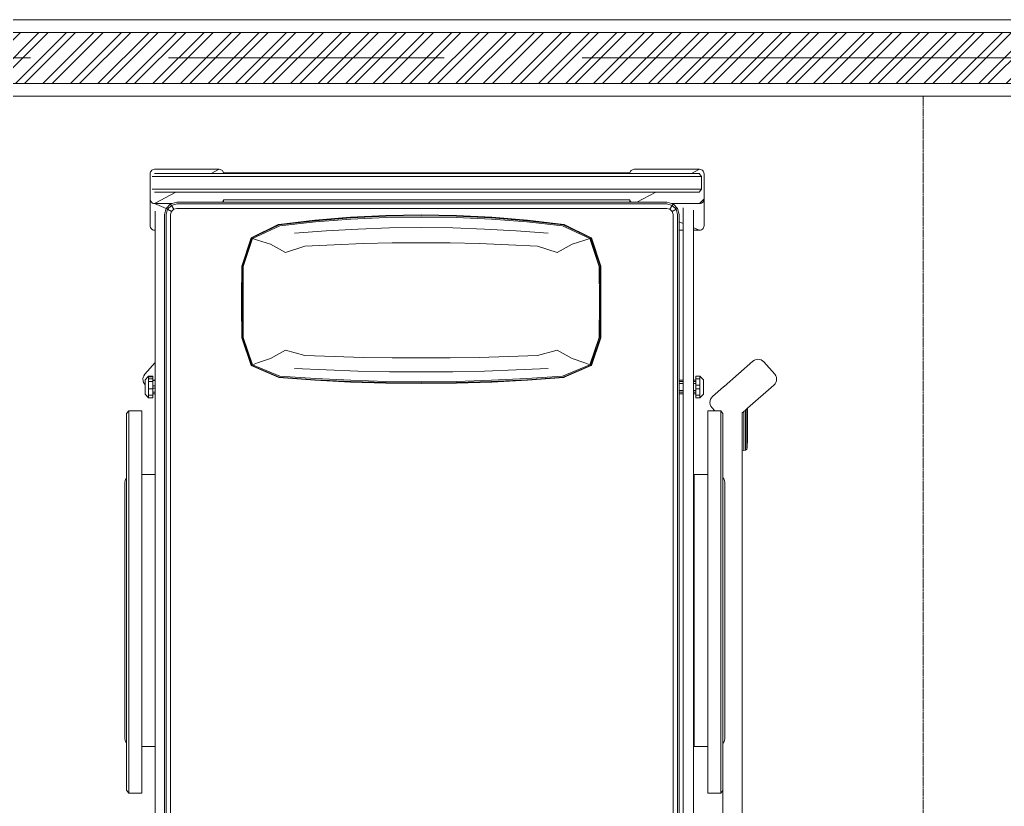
# Model space of a CAD drawing. Header units: millimetres. Extents: x -280308 to 6402717, y -14 to 2073074.
# Drawn here: x -8220 to -6293, y 423058 to 424598 of the extents above; entities that cross this region are included whole.
import ezdxf
from ezdxf.enums import TextEntityAlignment as Align

# ---------------------------------------------------------------- set-up
doc = ezdxf.new("R2010")
doc.units = ezdxf.units.MM
doc.linetypes.add('ACAD_ISO08W100', pattern=[36, 24, -3, 6, -3])
doc.linetypes.add('DASHED2', pattern=[0.375, 0.25, -0.125])
doc.layers.get('0').update_dxf_attribs({"lineweight": 0})
for name, color, linetype, lineweight in [('A-ALINE-3', 111, 'Continuous', 15), ('A-ALINE-6', 117, 'Continuous', 9), ('A-ANNOTATION', 144, 'Continuous', 0), ('A-FURN-EQPM', 177, 'Continuous', 0)]:
    doc.layers.add(name, color=color, linetype=linetype, lineweight=lineweight)
doc.layers.add('A-FILL-1', color=7, linetype='Continuous', lineweight=0, true_color=0x454545)
doc.layers.add('A-TEXT', color=254, linetype='Continuous')
doc.styles.get("Standard").update_dxf_attribs({"font": 'arial.ttf'})

# ---------------------------------------------------------------- blocks, each defined once
blk = doc.blocks.new('A$C7a9db0a0')
at = {"layer": 'A-FILL-1', "ltscale": 0.25}
h = blk.add_hatch(dxfattribs=at)
h.set_pattern_fill('ANSI32', color=256, scale=4, angle=180)
h.set_pattern_definition([(225, (-183193.873, -149556.49), (26.9407684, -26.9407684), []), (225, (-183211.833, -149556.49), (26.9407684, -26.9407684), [])])
h.paths.add_polyline_path([(37142.8, -1686), (41992.8, -1686), (41992.8, -1786), (37142.8, -1786)])
at = {"color": 0, "linetype": 'DASHED2', "lineweight": -2, "ltscale": 6}
for points in [[(37647.8, -5511), (39563.4, -5511), (39563.4, -1811), (37647.8, -1811)], [(41479, -5511), (39563.4, -5511), (39563.4, -1811), (41479, -1811)]]:
    blk.add_lwpolyline(points, close=True, dxfattribs=at)
at = {"layer": 'A-ALINE-3', "linetype": 'Continuous'}
blk.add_lwpolyline([(37142.8, -1686), (41992.8, -1686), (41992.8, -1786), (37142.8, -1786)], close=True, dxfattribs=at)
at = {"layer": 'A-ALINE-6'}
blk.add_lwpolyline([(37142.8, -1661), (41992.8, -1661), (41992.8, -1811), (37142.8, -1811)], close=True, dxfattribs=at)
blk = doc.blocks.new('A$C872eac23')
at = {"color": 0, "linetype": 'ByBlock', "lineweight": -2}
for p, q in [((-0.5429, -0.0018), (-0.5426, 0.0002)), ((-0.5426, 0.0002), (-0.542, 0.0021)), ((-0.542, 0.0021), (-0.5409, 0.0037)), ((-0.5409, 0.0037), (-0.5396, 0.0051)), ((-0.5396, 0.0051), (-0.5379, 0.0061)), ((-0.5379, 0.0061), (-0.536, 0.0068)), ((-0.536, 0.0068), (-0.534, 0.007)), ((-0.534, 0.007), (-0.4063, 0.007)), ((-0.534, 0.007), (-0.518, -0.0014)), ((-0.4063, 0.007), (-0.4046, 0.0069)), ((-0.4046, 0.0069), (-0.4029, 0.0063)), ((-0.4029, 0.0063), (-0.4014, 0.0055)), ((-0.4014, 0.0055), (-0.4001, 0.0045)), ((-0.4001, 0.0045), (-0.399, 0.0031)), ((-0.399, 0.0031), (-0.3982, 0.0017)), ((-0.3982, 0.0017), (-0.3977, 0)), ((-0.3977, 0), (0.3977, 0)), ((0.3977, 0), (0.3982, 0.0017)), ((0.3982, 0.0017), (0.399, 0.0032)), ((0.399, 0.0032), (0.4001, 0.0045)), ((0.4001, 0.0045), (0.4014, 0.0055)), ((0.4014, 0.0055), (0.4029, 0.0063)), ((0.4029, 0.0063), (0.4046, 0.0069)), ((0.4046, 0.0069), (0.4064, 0.007)), ((0.4064, 0.007), (0.5327, 0.007)), ((0.4064, 0.007), (0.4222, -0.0014)), ((0.5327, 0.007), (0.5348, 0.0068)), ((0.5348, 0.0068), (0.5366, 0.0061)), ((0.5366, 0.0061), (0.5383, 0.0051)), ((0.5383, 0.0051), (0.5396, 0.0037)), ((0.5396, 0.0037), (0.5407, 0.0021)), ((0.5407, 0.0021), (0.5413, 0.0002)), ((0.5413, 0.0002), (0.5416, -0.0018)), ((-0.5429, -0.0511), (-0.5429, -0.0018)), ((-0.5333, -0.0014), (-0.5378, -0.0071)), ((-0.5378, -0.0071), (-0.5378, -0.0321)), ((-0.5378, -0.0071), (0.5376, -0.0071)), ((-0.5333, -0.0014), (-0.518, -0.0014)), ((0.4222, -0.0014), (-0.518, -0.0014)), ((0.5331, -0.0014), (0.4222, -0.0014)), ((0.5416, -0.0018), (0.5416, -0.0511)), ((-0.5333, -0.0378), (-0.5378, -0.0321)), ((-0.5378, -0.0321), (0.5376, -0.0321)), ((-0.5333, -0.0378), (-0.4486, -0.0378)), ((-0.4486, -0.0378), (-0.4109, -0.0575)), ((-0.4486, -0.0378), (0.4909, -0.0378)), ((0.4909, -0.0378), (0.5317, -0.0594)), ((0.5331, -0.0378), (0.4909, -0.0378)), ((-0.5429, -0.1034), (-0.5429, -0.0511)), ((-0.5426, -0.0531), (-0.5429, -0.0511)), ((-0.534, -0.06), (-0.5429, -0.0511)), ((-0.542, -0.055), (-0.5426, -0.0531)), ((-0.5409, -0.0566), (-0.542, -0.055)), ((-0.5396, -0.058), (-0.5409, -0.0566)), ((-0.47, -0.0575), (-0.479, -0.06)), ((-0.4109, -0.0575), (-0.47, -0.0575)), ((-0.4003, -0.0575), (-0.4109, -0.0575)), ((-0.4001, -0.0574), (-0.4003, -0.0575)), ((-0.4003, -0.0575), (-0.3977, -0.0575)), ((-0.399, -0.0561), (-0.4001, -0.0574)), ((-0.3982, -0.0546), (-0.399, -0.0561)), ((-0.3977, -0.0529), (-0.3982, -0.0546)), ((-0.3977, -0.0575), (-0.3977, -0.0529)), ((0.3977, -0.0529), (-0.3977, -0.0529)), ((-0.3977, -0.0575), (0.3977, -0.0575)), ((0.3982, -0.0546), (0.3977, -0.0529)), ((0.3977, -0.0529), (0.3977, -0.0575)), ((0.4003, -0.0575), (0.3977, -0.0575)), ((0.399, -0.0561), (0.3982, -0.0546)), ((0.4001, -0.0574), (0.399, -0.0561)), ((0.4003, -0.0575), (0.4001, -0.0574)), ((0.4892, -0.0575), (0.4003, -0.0575)), ((0.4982, -0.06), (0.4892, -0.0575)), ((0.5396, -0.0566), (0.5383, -0.058)), ((0.5407, -0.055), (0.5396, -0.0566)), ((0.5413, -0.0531), (0.5407, -0.055)), ((0.5416, -0.0511), (0.5413, -0.0531)), ((0.5416, -0.1034), (0.5416, -0.0511)), ((-0.5379, -0.0591), (-0.5396, -0.058)), ((-0.536, -0.0597), (-0.5379, -0.0591)), ((-0.534, -0.06), (-0.536, -0.0597)), ((-0.479, -0.06), (-0.534, -0.06)), ((-0.5224, -0.0729), (-0.5224, -0.1075)), ((-0.5019, -0.0991), (-0.5019, -0.0687)), ((-0.4909, -0.0696), (-0.4941, -0.0817)), ((-0.4821, -0.0608), (-0.4909, -0.0696)), ((-0.4909, -0.0696), (-0.4881, -0.0712)), ((-0.4881, -0.0712), (-0.4909, -0.0817)), ((-0.4805, -0.0636), (-0.4881, -0.0712)), ((-0.4881, -0.0712), (-0.4805, -0.0757)), ((-0.479, -0.06), (-0.4821, -0.0608)), ((-0.4821, -0.0608), (-0.4805, -0.0636)), ((-0.4805, -0.0757), (-0.4821, -0.0817)), ((-0.47, -0.0608), (-0.4805, -0.0636)), ((-0.4805, -0.0636), (-0.476, -0.0712)), ((-0.476, -0.0712), (-0.4805, -0.0757)), ((-0.47, -0.0696), (-0.476, -0.0712)), ((-0.47, -0.0608), (0.4892, -0.0608)), ((-0.47, -0.0696), (0.4892, -0.0696)), ((0.4996, -0.0636), (0.4892, -0.0608)), ((0.4952, -0.0712), (0.4892, -0.0696)), ((0.4996, -0.0636), (0.4952, -0.0712)), ((0.4996, -0.0757), (0.4952, -0.0712)), ((0.5327, -0.06), (0.4982, -0.06)), ((0.5013, -0.0608), (0.4982, -0.06)), ((0.5013, -0.0608), (0.4996, -0.0636)), ((0.5073, -0.0712), (0.4996, -0.0636)), ((0.5073, -0.0712), (0.4996, -0.0757)), ((0.5013, -0.0817), (0.4996, -0.0757)), ((0.5099, -0.0694), (0.5013, -0.0608)), ((0.5101, -0.0696), (0.5073, -0.0712)), ((0.5101, -0.0817), (0.5073, -0.0712)), ((0.5099, -0.0694), (0.5327, -0.06)), ((0.5101, -0.0696), (0.5099, -0.0694)), ((0.5133, -0.0817), (0.5101, -0.0696)), ((0.5317, -0.0595), (0.5317, -0.0594)), ((0.5317, -0.0594), (0.5327, -0.06)), ((0.5317, -0.1122), (0.5317, -0.0752)), ((0.5348, -0.0597), (0.5327, -0.06)), ((0.5366, -0.0591), (0.5348, -0.0597)), ((0.5383, -0.058), (0.5366, -0.0591)), ((-0.5019, -0.0991), (-0.4941, -0.0959)), ((-0.4941, -0.0817), (-0.4941, -0.0959)), ((-0.4941, -0.0959), (-0.4941, -0.1122)), ((-0.4909, -2.1111), (-0.4909, -0.0817)), ((-0.4821, -2.1111), (-0.4821, -0.0817)), ((-0.1973, -0.0925), (-0.2681, -0.1009)), ((-0.2669, -0.1017), (-0.1965, -0.0936)), ((-0.196, -0.096), (-0.266, -0.1035)), ((-0.1973, -0.0925), (-0.1276, -0.0868)), ((-0.1965, -0.0936), (-0.127, -0.0881)), ((-0.1268, -0.0907), (-0.196, -0.096)), ((-0.0584, -0.0835), (-0.1276, -0.0868)), ((-0.127, -0.0881), (-0.0581, -0.0849)), ((-0.058, -0.0875), (-0.1268, -0.0907)), ((-0.0584, -0.0835), (0.0109, -0.0824)), ((-0.0581, -0.0849), (0.0109, -0.0838)), ((0.0109, -0.0865), (-0.058, -0.0875)), ((0.0801, -0.0835), (0.0109, -0.0824)), ((0.0109, -0.0838), (0.0798, -0.0849)), ((0.0797, -0.0875), (0.0109, -0.0865)), ((0.1485, -0.0907), (0.0797, -0.0875)), ((0.0798, -0.0849), (0.1487, -0.0881)), ((0.0801, -0.0835), (0.1493, -0.0868)), ((0.2178, -0.096), (0.1485, -0.0907)), ((0.1487, -0.0881), (0.2182, -0.0936)), ((0.2191, -0.0925), (0.1493, -0.0868)), ((0.2878, -0.1035), (0.2178, -0.096)), ((0.2182, -0.0936), (0.2887, -0.1017)), ((0.2191, -0.0925), (0.2898, -0.1009)), ((0.5013, -0.0817), (0.5013, -1.3546)), ((0.5101, -0.0817), (0.5101, -1.3546)), ((0.5133, -0.0817), (0.5133, -1.3546)), ((-0.5429, -0.1034), (-0.5426, -0.1054)), ((-0.5426, -0.1054), (-0.542, -0.1072)), ((-0.542, -0.1072), (-0.5409, -0.1089)), ((-0.5409, -0.1089), (-0.5396, -0.1103)), ((-0.5396, -0.1103), (-0.5379, -0.1113)), ((-0.5379, -0.1113), (-0.536, -0.112)), ((-0.536, -0.112), (-0.534, -0.1122)), ((-0.534, -0.1122), (-0.5224, -0.1075)), ((-0.534, -0.1122), (-0.5224, -0.1122)), ((-0.5224, -0.1075), (-0.5224, -0.1122)), ((-0.5224, -0.1122), (-0.5224, -0.4056)), ((-0.5019, -0.1122), (-0.5019, -0.0991)), ((-0.5019, -0.1122), (-0.4941, -0.1122)), ((-0.5019, -0.4056), (-0.5019, -0.1122)), ((-0.4941, -0.4056), (-0.4941, -0.1122)), ((-0.2688, -0.1013), (-0.3218, -0.127)), ((-0.3205, -0.1274), (-0.2669, -0.1017)), ((-0.266, -0.1035), (-0.3191, -0.1286)), ((-0.2688, -0.1013), (-0.2681, -0.1009)), ((-0.1752, -0.1134), (-0.2375, -0.1183)), ((-0.1752, -0.1134), (-0.1131, -0.1099)), ((-0.0511, -0.1078), (-0.1131, -0.1099)), ((-0.0511, -0.1078), (0.0109, -0.1071)), ((0.0729, -0.1078), (0.0109, -0.1071)), ((0.0729, -0.1078), (0.1348, -0.1099)), ((0.1969, -0.1134), (0.1348, -0.1099)), ((0.1969, -0.1134), (0.2592, -0.1183)), ((0.3408, -0.1286), (0.2878, -0.1035)), ((0.2887, -0.1017), (0.3422, -0.1274)), ((0.2906, -0.1013), (0.2898, -0.1009)), ((0.2906, -0.1013), (0.3435, -0.127)), ((0.5317, -0.1122), (0.5327, -0.1122)), ((0.5317, -0.371), (0.5317, -0.1122)), ((0.5327, -0.1122), (0.5348, -0.112)), ((0.5348, -0.112), (0.5366, -0.1113)), ((0.5366, -0.1113), (0.5383, -0.1103)), ((0.5383, -0.1103), (0.5396, -0.1089)), ((0.5396, -0.1089), (0.5407, -0.1072)), ((0.5407, -0.1072), (0.5413, -0.1054)), ((0.5413, -0.1054), (0.5416, -0.1034)), ((-0.3223, -0.1273), (-0.3405, -0.1824)), ((-0.3218, -0.127), (-0.3404, -0.1823)), ((-0.3392, -0.1825), (-0.3205, -0.1274)), ((-0.3191, -0.1286), (-0.3374, -0.1831)), ((-0.3218, -0.127), (-0.3223, -0.1273)), ((-0.3205, -0.1274), (-0.3218, -0.127)), ((-0.3096, -0.1319), (-0.3191, -0.1286)), ((-0.2843, -0.1394), (-0.3096, -0.1319)), ((0.3314, -0.1319), (0.306, -0.1394)), ((0.3314, -0.1319), (0.3408, -0.1286)), ((0.3591, -0.1831), (0.3408, -0.1286)), ((0.3435, -0.127), (0.3422, -0.1274)), ((0.3422, -0.1274), (0.3609, -0.1825)), ((0.344, -0.1273), (0.3435, -0.127)), ((0.3435, -0.127), (0.3621, -0.1823)), ((0.3623, -0.1824), (0.344, -0.1273)), ((-0.2551, -0.1558), (-0.2843, -0.1394)), ((-0.2166, -0.1437), (-0.2551, -0.1558)), ((-0.1597, -0.1406), (-0.2166, -0.1437)), ((-0.1028, -0.1384), (-0.1597, -0.1406)), ((-0.046, -0.137), (-0.1028, -0.1384)), ((0.0109, -0.1366), (-0.046, -0.137)), ((0.0677, -0.137), (0.0109, -0.1366)), ((0.1246, -0.1384), (0.0677, -0.137)), ((0.1814, -0.1406), (0.1246, -0.1384)), ((0.2384, -0.1437), (0.1814, -0.1406)), ((0.2768, -0.1558), (0.2384, -0.1437)), ((0.306, -0.1394), (0.2768, -0.1558)), ((-0.3408, -0.246), (-0.3404, -0.1823)), ((-0.3405, -0.1824), (-0.3408, -0.246)), ((-0.3398, -0.2526), (-0.3392, -0.1825)), ((-0.3374, -0.1831), (-0.3379, -0.2526)), ((0.3596, -0.2526), (0.3591, -0.1831)), ((0.3609, -0.1825), (0.3615, -0.2526)), ((0.3626, -0.246), (0.3621, -0.1823)), ((0.3626, -0.246), (0.3623, -0.1824)), ((-0.3409, -0.2526), (-0.3408, -0.246)), ((0.3626, -0.2526), (0.3626, -0.246)), ((-0.3409, -0.2526), (-0.3408, -0.2592)), ((-0.3408, -0.2592), (-0.3405, -0.3228)), ((-0.3408, -0.2592), (-0.3404, -0.3229)), ((-0.3392, -0.3227), (-0.3398, -0.2526)), ((-0.3379, -0.2526), (-0.3374, -0.3221)), ((0.3591, -0.3221), (0.3596, -0.2526)), ((0.3615, -0.2526), (0.3609, -0.3227)), ((0.3626, -0.2592), (0.3621, -0.3229)), ((0.3623, -0.3228), (0.3626, -0.2592)), ((0.3626, -0.2526), (0.3626, -0.2592)), ((-0.3405, -0.3228), (-0.3223, -0.377)), ((-0.3218, -0.3773), (-0.3404, -0.3229)), ((-0.3205, -0.3769), (-0.3392, -0.3227)), ((-0.3374, -0.3221), (-0.3191, -0.3756)), ((0.3408, -0.3756), (0.3591, -0.3221)), ((0.3609, -0.3227), (0.3422, -0.3769)), ((0.3435, -0.3773), (0.3621, -0.3229)), ((0.344, -0.377), (0.3623, -0.3228)), ((-0.6575, -0.3677), (-0.6545, -0.3661)), ((-0.6545, -0.3661), (-0.6512, -0.3651)), ((-0.6512, -0.3651), (-0.6479, -0.3649)), ((-0.6479, -0.3649), (-0.6445, -0.3654)), ((-0.6445, -0.3654), (-0.6414, -0.3667)), ((-0.3096, -0.3719), (-0.2843, -0.3637)), ((-0.2843, -0.3637), (-0.2551, -0.3469)), ((-0.2166, -0.3578), (-0.2551, -0.3469)), ((-0.1597, -0.3597), (-0.2166, -0.3578)), ((-0.1028, -0.3612), (-0.1597, -0.3597)), ((-0.046, -0.362), (-0.1028, -0.3612)), ((0.0109, -0.3623), (-0.046, -0.362)), ((0.0677, -0.362), (0.0109, -0.3623)), ((0.1246, -0.3612), (0.0677, -0.362)), ((0.1814, -0.3597), (0.1246, -0.3612)), ((0.2384, -0.3578), (0.1814, -0.3597)), ((0.2768, -0.3469), (0.2384, -0.3578)), ((0.2768, -0.3469), (0.306, -0.3637)), ((0.306, -0.3637), (0.3314, -0.3719)), ((-0.681, -0.3941), (-0.6601, -0.3701)), ((-0.6601, -0.3701), (-0.6575, -0.3677)), ((-0.6414, -0.3667), (-0.6384, -0.3687)), ((-0.6384, -0.3687), (-0.5819, -0.4181)), ((-0.3223, -0.377), (-0.3218, -0.3773)), ((-0.3218, -0.3773), (-0.3205, -0.3769)), ((-0.2688, -0.4001), (-0.3218, -0.3773)), ((-0.2669, -0.3997), (-0.3205, -0.3769)), ((-0.3096, -0.3719), (-0.3191, -0.3756)), ((-0.3191, -0.3756), (-0.266, -0.3979)), ((-0.1752, -0.3857), (-0.2375, -0.3827)), ((0.1969, -0.3857), (0.2592, -0.3827)), ((0.2878, -0.3979), (0.3408, -0.3756)), ((0.3422, -0.3769), (0.2887, -0.3997)), ((0.2906, -0.4001), (0.3435, -0.3773)), ((0.3314, -0.3719), (0.3408, -0.3756)), ((0.3422, -0.3769), (0.3435, -0.3773)), ((0.3435, -0.3773), (0.344, -0.377)), ((0.5317, -0.371), (0.5519, -0.3941)), ((0.5317, -0.4056), (0.5317, -0.371)), ((-0.6848, -0.4035), (-0.6843, -0.4002)), ((-0.6846, -0.4069), (-0.6848, -0.4035)), ((-0.6843, -0.4002), (-0.683, -0.397)), ((-0.683, -0.397), (-0.681, -0.3941)), ((-0.5348, -0.3981), (-0.5416, -0.405)), ((-0.5267, -0.3981), (-0.5348, -0.3981)), ((-0.5348, -0.3981), (-0.5348, -0.403)), ((-0.5267, -0.403), (-0.5348, -0.403)), ((-0.5348, -0.4154), (-0.5348, -0.403)), ((-0.5267, -0.3981), (-0.5267, -0.403)), ((-0.5267, -0.4056), (-0.5267, -0.403)), ((-0.2681, -0.4005), (-0.2688, -0.4001)), ((-0.1973, -0.406), (-0.2681, -0.4005)), ((-0.1965, -0.4049), (-0.2669, -0.3997)), ((-0.266, -0.3979), (-0.196, -0.4027)), ((-0.196, -0.4027), (-0.1268, -0.4061)), ((-0.1752, -0.3857), (-0.1131, -0.388)), ((-0.0511, -0.3893), (-0.1131, -0.388)), ((-0.0511, -0.3893), (0.0109, -0.3898)), ((0.0729, -0.3893), (0.0109, -0.3898)), ((0.0729, -0.3893), (0.1348, -0.388)), ((0.1969, -0.3857), (0.1348, -0.388)), ((0.1485, -0.4061), (0.2178, -0.4027)), ((0.2178, -0.4027), (0.2878, -0.3979)), ((0.2887, -0.3997), (0.2182, -0.4049)), ((0.2191, -0.406), (0.2898, -0.4005)), ((0.2898, -0.4005), (0.2906, -0.4001)), ((0.5363, -0.3993), (0.5363, -0.3981)), ((0.5444, -0.3981), (0.5363, -0.3981)), ((0.5363, -0.403), (0.5363, -0.3993)), ((0.5363, -0.3993), (0.5444, -0.3993)), ((0.5363, -0.403), (0.5363, -0.4056)), ((0.5363, -0.403), (0.5444, -0.403)), ((0.5444, -0.3993), (0.5444, -0.3981)), ((0.5511, -0.405), (0.5444, -0.3981)), ((0.5444, -0.403), (0.5444, -0.3993)), ((0.5444, -0.4086), (0.5444, -0.403)), ((0.5519, -0.3941), (0.5539, -0.397)), ((0.5539, -0.397), (0.5551, -0.4002)), ((0.5551, -0.4002), (0.5556, -0.4035)), ((0.5556, -0.4035), (0.5554, -0.4069)), ((-0.6836, -0.4101), (-0.6846, -0.4069)), ((-0.6819, -0.4131), (-0.6836, -0.4101)), ((-0.6796, -0.4157), (-0.6819, -0.4131)), ((-0.6281, -0.4607), (-0.6796, -0.4157)), ((-0.5819, -0.4181), (-0.5817, -0.4182)), ((-0.5819, -0.4181), (-0.5817, -0.4183)), ((-0.5817, -0.4183), (-0.5817, -0.4182)), ((-0.5817, -0.4182), (-0.5811, -0.4188)), ((-0.5817, -0.4183), (-0.5811, -0.4188)), ((-0.5811, -0.4188), (-0.5596, -0.4376)), ((-0.5416, -0.405), (-0.5416, -0.4332)), ((-0.5267, -0.4154), (-0.5348, -0.4154)), ((-0.5348, -0.4154), (-0.5348, -0.4227)), ((-0.5267, -0.4227), (-0.5348, -0.4227)), ((-0.5348, -0.4352), (-0.5348, -0.4227)), ((-0.5224, -0.4056), (-0.5267, -0.4056)), ((-0.5267, -0.4056), (-0.5267, -0.4087)), ((-0.5224, -0.4087), (-0.5267, -0.4087)), ((-0.5267, -0.4087), (-0.5267, -0.4123)), ((-0.5224, -0.4123), (-0.5267, -0.4123)), ((-0.5267, -0.4123), (-0.5267, -0.4154)), ((-0.5267, -0.4154), (-0.5267, -0.4227)), ((-0.5267, -0.4227), (-0.5267, -0.4258)), ((-0.5224, -0.4056), (-0.5224, -0.4087)), ((-0.5224, -0.4087), (-0.5224, -0.4123)), ((-0.5224, -0.4123), (-0.5224, -0.4258)), ((-0.4941, -0.4056), (-0.5019, -0.4056)), ((-0.5019, -0.4087), (-0.5019, -0.4056)), ((-0.4941, -0.4087), (-0.5019, -0.4087)), ((-0.5019, -0.4123), (-0.5019, -0.4087)), ((-0.4941, -0.4123), (-0.5019, -0.4123)), ((-0.5019, -0.4258), (-0.5019, -0.4123)), ((-0.4941, -0.4056), (-0.4941, -0.4087)), ((-0.4941, -0.4087), (-0.4941, -0.4123)), ((-0.4941, -0.4123), (-0.4941, -0.4258)), ((-0.1973, -0.406), (-0.1276, -0.4096)), ((-0.127, -0.4085), (-0.1965, -0.4049)), ((-0.0584, -0.4117), (-0.1276, -0.4096)), ((-0.0581, -0.4105), (-0.127, -0.4085)), ((-0.1268, -0.4061), (-0.058, -0.4081)), ((-0.0584, -0.4117), (0.0109, -0.4124)), ((0.0109, -0.4112), (-0.0581, -0.4105)), ((-0.058, -0.4081), (0.0109, -0.4088)), ((0.0109, -0.4088), (0.0797, -0.4081)), ((0.0798, -0.4105), (0.0109, -0.4112)), ((0.0801, -0.4117), (0.0109, -0.4124)), ((0.0797, -0.4081), (0.1485, -0.4061)), ((0.1487, -0.4085), (0.0798, -0.4105)), ((0.0801, -0.4117), (0.1493, -0.4096)), ((0.2182, -0.4049), (0.1487, -0.4085)), ((0.2191, -0.406), (0.1493, -0.4096)), ((0.5363, -0.4056), (0.5317, -0.4056)), ((0.5317, -0.4064), (0.5317, -0.4056)), ((0.5317, -0.4064), (0.5363, -0.4064)), ((0.5317, -0.4167), (0.5317, -0.4064)), ((0.5317, -0.4167), (0.5363, -0.4167)), ((0.5317, -0.4214), (0.5317, -0.4167)), ((0.5317, -0.4214), (0.5363, -0.4214)), ((0.5317, -0.4294), (0.5317, -0.4214)), ((0.5363, -0.4064), (0.5363, -0.4056)), ((0.5363, -0.4086), (0.5363, -0.4064)), ((0.5363, -0.4086), (0.5444, -0.4086)), ((0.5363, -0.4086), (0.5363, -0.4167)), ((0.5363, -0.4214), (0.5363, -0.4167)), ((0.5363, -0.4227), (0.5363, -0.4214)), ((0.5363, -0.4227), (0.5444, -0.4227)), ((0.5363, -0.4294), (0.5363, -0.4227)), ((0.5444, -0.4086), (0.5444, -0.4227)), ((0.5444, -0.4227), (0.5444, -0.4352)), ((0.5511, -0.4149), (0.5511, -0.405)), ((0.5528, -0.4131), (0.5511, -0.4149)), ((0.5511, -0.4332), (0.5511, -0.4149)), ((0.5545, -0.4101), (0.5528, -0.4131)), ((0.5554, -0.4069), (0.5545, -0.4101)), ((-0.5596, -0.4376), (-0.5572, -0.4403)), ((-0.5572, -0.4403), (-0.5555, -0.4433)), ((-0.5555, -0.4433), (-0.5546, -0.4465)), ((-0.5348, -0.4401), (-0.5416, -0.4332)), ((-0.5267, -0.4352), (-0.5348, -0.4352)), ((-0.5348, -0.4401), (-0.5348, -0.4352)), ((-0.5267, -0.4401), (-0.5348, -0.4401)), ((-0.5224, -0.4258), (-0.5267, -0.4258)), ((-0.5267, -0.4258), (-0.5267, -0.4294)), ((-0.5224, -0.4294), (-0.5267, -0.4294)), ((-0.5267, -0.4326), (-0.5267, -0.4294)), ((-0.5224, -0.4326), (-0.5267, -0.4326)), ((-0.5267, -0.4352), (-0.5267, -0.4326)), ((-0.5267, -0.4352), (-0.5267, -0.4401)), ((-0.5224, -0.4258), (-0.5224, -0.4294)), ((-0.5224, -0.4294), (-0.5224, -0.4326)), ((-0.5224, -0.4326), (-0.5224, -1.7081)), ((-0.4941, -0.4258), (-0.5019, -0.4258)), ((-0.5019, -0.4294), (-0.5019, -0.4258)), ((-0.4941, -0.4294), (-0.5019, -0.4294)), ((-0.5019, -0.4326), (-0.5019, -0.4294)), ((-0.4941, -0.4326), (-0.5019, -0.4326)), ((-0.5019, -0.4326), (-0.5019, -1.7083)), ((-0.4941, -0.4258), (-0.4941, -0.4294)), ((-0.4941, -0.4294), (-0.4941, -0.4326)), ((-0.4941, -0.4326), (-0.4941, -1.7084)), ((0.5317, -0.4294), (0.5363, -0.4294)), ((0.5317, -0.4326), (0.5317, -0.4294)), ((0.5317, -0.4326), (0.5363, -0.4326)), ((0.5317, -0.4326), (0.5317, -0.5902)), ((0.5363, -0.4294), (0.5363, -0.4326)), ((0.5363, -0.4326), (0.5363, -0.4352)), ((0.5363, -0.4352), (0.5444, -0.4352)), ((0.5363, -0.4352), (0.5363, -0.4401)), ((0.5363, -0.4401), (0.5444, -0.4401)), ((0.5444, -0.4401), (0.5511, -0.4332)), ((0.5444, -0.4352), (0.5444, -0.4401)), ((-0.6272, -0.4615), (-0.6281, -0.4607)), ((-0.6281, -0.4607), (-0.6281, -0.5289)), ((-0.6264, -0.4622), (-0.6272, -0.4615)), ((-0.6272, -0.5292), (-0.6272, -0.4615)), ((-0.624, -0.4643), (-0.6264, -0.4622)), ((-0.6264, -0.4622), (-0.6264, -0.5406)), ((-0.5581, -0.4593), (-0.5637, -0.4657)), ((-0.5561, -0.4564), (-0.5581, -0.4593)), ((-0.5549, -0.4532), (-0.5561, -0.4564)), ((-0.5544, -0.4498), (-0.5549, -0.4532)), ((-0.5546, -0.4465), (-0.5544, -0.4498)), ((-0.6208, -0.4671), (-0.624, -0.4643)), ((-0.624, -0.4643), (-0.624, -0.543)), ((-0.6176, -0.4699), (-0.6208, -0.4671)), ((-0.6208, -0.4671), (-0.6208, -0.5438)), ((-0.6176, -0.4699), (-0.6176, -0.543)), ((-0.5757, -0.4657), (-0.5798, -0.471)), ((-0.5798, -0.5962), (-0.5798, -0.471)), ((-0.5637, -0.4657), (-0.5757, -0.4657)), ((-0.5757, -1.2141), (-0.5757, -0.4657)), ((-0.5502, -0.4657), (-0.5637, -0.4657)), ((-0.5502, -0.5902), (-0.5502, -0.4657)), ((0.5834, -0.4657), (0.5579, -0.4657)), ((0.5579, -0.5902), (0.5579, -0.4657)), ((0.5875, -0.471), (0.5834, -0.4657)), ((0.5834, -1.2141), (0.5834, -0.4657)), ((0.5875, -0.471), (0.5875, -0.5962)), ((-0.6281, -0.5289), (-0.6272, -0.5292)), ((-0.6272, -0.5374), (-0.6272, -0.5292)), ((-0.6272, -0.5374), (-0.6264, -0.5406)), ((-0.6264, -0.5406), (-0.624, -0.543)), ((-0.624, -0.543), (-0.6208, -0.5438)), ((-0.6208, -0.5438), (-0.6176, -0.543)), ((-0.6176, -0.543), (-0.6176, -1.6843)), ((-0.5798, -0.5962), (-0.5816, -0.5991)), ((-0.5798, -1.1173), (-0.5798, -0.5962)), ((-0.5231, -0.5902), (-0.5502, -0.5902)), ((-0.5502, -1.1233), (-0.5502, -0.5902)), ((-0.5231, -1.1233), (-0.5231, -0.5902)), ((0.5317, -0.5902), (0.5579, -0.5902)), ((0.5317, -1.1233), (0.5317, -0.5902)), ((0.5579, -0.5902), (0.5579, -1.1233)), ((0.5875, -0.5962), (0.5893, -0.5991)), ((0.5875, -0.5962), (0.5875, -1.1173)), ((-0.5828, -0.6024), (-0.5832, -0.6061)), ((-0.5832, -0.6061), (-0.5832, -1.1074)), ((-0.5816, -0.5991), (-0.5828, -0.6024)), ((0.5893, -0.5991), (0.5905, -0.6024)), ((0.5905, -0.6024), (0.5909, -0.6061)), ((0.5909, -0.6061), (0.5909, -1.1074)), ((-0.5832, -1.1074), (-0.5828, -1.1111)), ((-0.5828, -1.1111), (-0.5816, -1.1144)), ((-0.5816, -1.1144), (-0.5798, -1.1173)), ((-0.5798, -1.1173), (-0.5798, -1.2088)), ((0.5893, -1.1144), (0.5875, -1.1173)), ((0.5875, -1.1173), (0.5875, -1.2088)), ((0.5905, -1.1111), (0.5893, -1.1144)), ((0.5909, -1.1074), (0.5905, -1.1111)), ((-0.5502, -1.1233), (-0.5231, -1.1233)), ((-0.5502, -1.2141), (-0.5502, -1.1233)), ((0.5579, -1.1233), (0.5317, -1.1233)), ((0.5317, -1.3546), (0.5317, -1.1233)), ((0.5579, -1.2141), (0.5579, -1.1233)), ((-0.5795, -1.2092), (-0.5798, -1.2088)), ((-0.5795, -1.2092), (-0.5795, -1.6803)), ((-0.5757, -1.2141), (-0.5795, -1.2092)), ((-0.5757, -1.2141), (-0.5502, -1.2141)), ((0.5579, -1.2141), (0.5834, -1.2141)), ((0.5875, -1.2088), (0.5834, -1.2141))]:
    blk.add_line(p, q, dxfattribs=at)
blk = doc.blocks.new('A$C4404b510')
at = {"color": 0, "linetype": 'ByBlock', "lineweight": -2, "xscale": -1000.000000000013, "yscale": 1000.000000000013, "zscale": 1000.000000000008}
blk.add_blockref('A$C872eac23', (20268.5, 19300), dxfattribs=at)
blk = doc.blocks.new('*U539')
at = {"layer": 'A-ANNOTATION', "linetype": 'ACAD_ISO08W100', "ltscale": 0.25}
blk.add_lwpolyline([(0, -7.6411), (0, -228.3482)], dxfattribs=at)
at = {"layer": 'A-TEXT'}
blk.add_attdef('N', text='', height=0.9, dxfattribs=at).set_placement((0, 2.75), align=Align.MIDDLE_CENTER)
blk = doc.blocks.new('A$Cf37525da')
at = {"color": 124, "xscale": -360.0000000000001, "yscale": 360.0000000000001, "zscale": 360.0000000000001, "rotation": 270}
blk.add_blockref('*U539', (4643.8, 0), dxfattribs=at)
blk = doc.blocks.new('2')
at = {"ltscale": 0.25}
blk.add_blockref('A$C7a9db0a0', (-46014.9, 426259.3), dxfattribs=at)
blk.add_blockref('A$Cf37525da', (22307.9, 424523.3), dxfattribs=at)
at = {"layer": 'A-FURN-EQPM', "ltscale": 0.25}
blk.add_blockref('A$C4404b510', (-27691.9, 404998.3), dxfattribs=at)

msp = doc.modelspace()

# ---------------------------------------------------------------- block references
msp.add_blockref('2', (0, 0))

doc.saveas('drawing.dxf')
